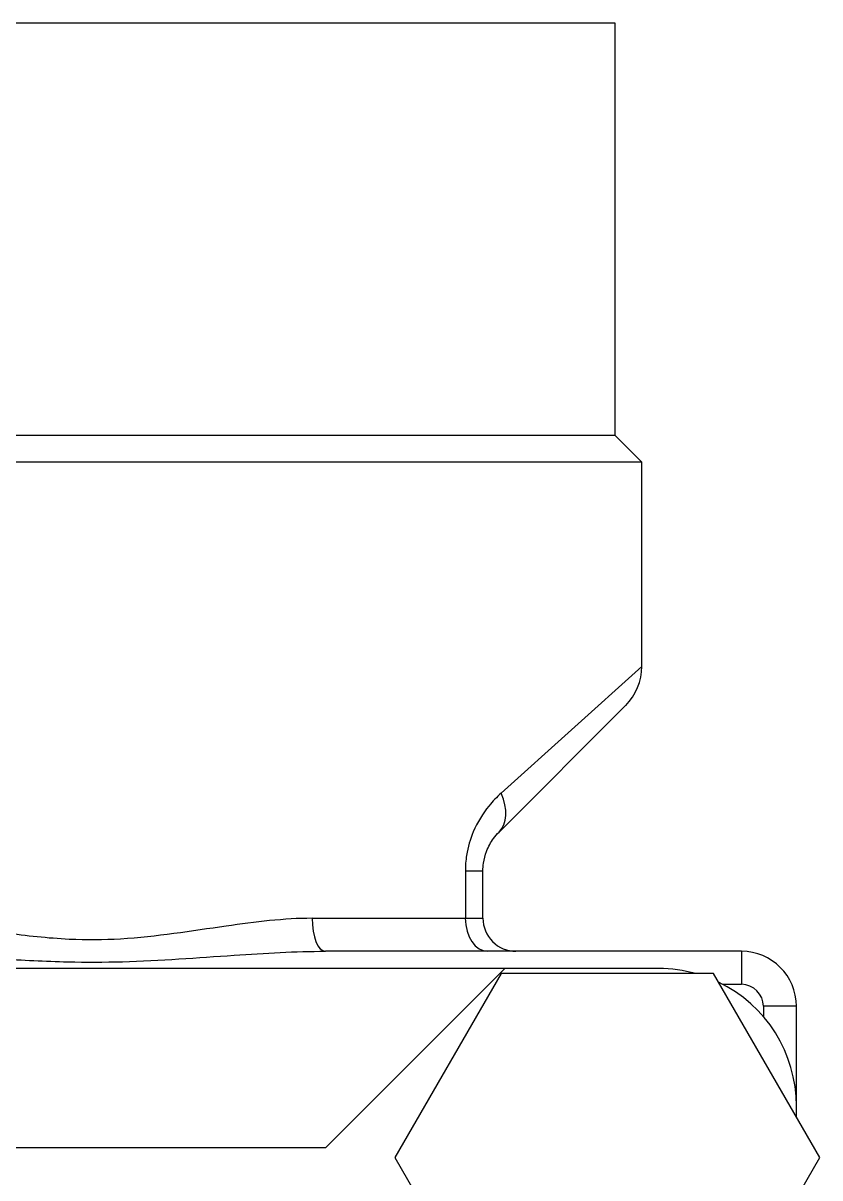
# Model space of a CAD drawing. Header units: inches. Extents: x -883 to 808, y -248 to 1051.
# Drawn here: x -251.182 to -249.733, y 848.989 to 851.088 of the extents above; entities that cross this region are included whole.
import ezdxf

# ---------------------------------------------------------------- set-up
doc = ezdxf.new("R2010")
doc.units = ezdxf.units.IN
doc.header["$MEASUREMENT"] = 0
doc.layers.get('0').update_dxf_attribs({"linetype": 'CONTINUOUS'})
doc.layers.add('EQUIPMENT - COMPRESSORS', color=41, linetype='CONTINUOUS')

# ---------------------------------------------------------------- blocks, each defined once
blk = doc.blocks.new('A$Cb802d3fd')
for p, q in [((104.4578, 40.5974), (104.1232, 40.4042)), ((104.7925, 40.4042), (104.4578, 40.5974)), ((104.1828, 40.5547), (104.1828, 40.4947)), ((104.3641, 40.5547), (104.1828, 40.5547)), ((104.3839, 40.5547), (104.3641, 40.5547)), ((104.1828, 40.4947), (104.2016, 40.4947)), ((104.0828, 40.4547), (104.1428, 40.4547)), ((104.0828, 40.4547), (104.0828, 39.6981)), ((104.1428, 40.4211), (104.1428, 40.4547)), ((104.1232, 40.4042), (104.1232, 40.0178)), ((104.1141, 40.3047), (104.1141, 40.0244)), ((103.1453, 40.225), (103.1938, 40.2735)), ((103.1938, 40.2735), (103.1938, 38.2735)), ((103.5651, 40.2735), (103.1938, 40.2735)), ((103.7953, 40.0178), (103.5651, 40.2735)), ((103.6358, 40.2442), (103.866, 40.014)), ((102.3953, 40.225), (102.3953, 38.322)), ((103.1453, 40.225), (102.3953, 40.225)), ((103.1453, 40.225), (103.1453, 38.322)), ((104.1141, 40.0244), (104.1141, 38.5226)), ((104.1141, 40.0244), (104.4403, 39.6982)), ((104.1232, 40.0178), (104.4578, 39.8246)), ((104.4578, 39.8246), (104.7925, 40.0178)), ((104.0228, 39.9847), (103.9367, 39.9847)), ((103.9367, 39.9527), (103.9367, 39.9847)), ((104.0228, 39.9527), (104.0228, 39.9847)), ((103.9367, 39.9527), (104.0228, 39.9527)), ((104.0228, 39.6741), (104.0228, 39.9527)), ((104.4403, 39.6982), (104.4403, 38.8488))]:
    blk.add_line(p, q)
for centre, radius, start, end in [((104.1828, 40.4547), 0.1, 90, 180), ((104.3641, 40.3047), 0.25, 90, 154.2771), ((104.1828, 40.4547), 0.04, 90, 180), ((104.3641, 40.3047), 0.25, 164.4898, 180), ((103.5651, 40.1735), 0.1, 45, 90), ((104.0228, 40.0447), 0.06, 270, 0)]:
    blk.add_arc(centre, radius, start, end)
for centre, major_axis, ratio, start_param, end_param in [((103.7953, 39.9433), (0.0707, 0.0707), 0.618905, 0, 1.016592), ((104.0228, 39.9934), (0.06, 0), 0.679167, 4.712389, 6.283185), ((104.0228, 39.6981), (0.06, 0), 0.400553, 4.712389, 6.283185)]:
    blk.add_ellipse(centre, major_axis=major_axis, ratio=ratio, start_param=start_param, end_param=end_param)
for points, knots in [([(103.7953, 40.0178), (103.8023, 40.01), (103.8101, 40.0025), (103.8323, 39.9844), (103.8481, 39.9746), (103.879, 39.9615), (103.8934, 39.9573), (103.9177, 39.9534), (103.9272, 39.9527), (103.9367, 39.9527)], [-0.4348178, -0.4348178, -0.4348178, -0.4348178, -0.3390645, -0.3390645, -0.1883692, -0.1883692, -0.0724497, -0.0724497, 0, 0, 0, 0]), ([(103.9367, 39.9847), (103.932, 39.9847), (103.9272, 39.9851), (103.9151, 39.9868), (103.9079, 39.9887), (103.8924, 39.9946), (103.8845, 39.999), (103.8734, 40.0072), (103.8695, 40.0105), (103.866, 40.014)], [0, 0, 0, 0, 0.0724497, 0.0724497, 0.1883692, 0.1883692, 0.3390645, 0.3390645, 0.4348178, 0.4348178, 0.4348178, 0.4348178]), ([(104.0828, 38.8489), (104.0828, 38.8692), (104.0833, 38.8897), (104.0865, 38.9743), (104.0919, 39.0397), (104.0988, 39.1472), (104.101, 39.1885), (104.1027, 39.263), (104.1026, 39.2961), (104.0997, 39.398), (104.0944, 39.4659), (104.0861, 39.5887), (104.0828, 39.6443), (104.0828, 39.6981)], [0, 0, 0, 0, 0.168368, 0.168368, 0.687638, 0.687638, 1.004445, 1.004445, 1.256488, 1.256488, 1.782691, 1.782691, 2.230263, 2.230263, 2.230263, 2.230263]), ([(104.0228, 39.6741), (104.0228, 39.6233), (104.0294, 39.5708), (104.046, 39.455), (104.0566, 39.3909), (104.0623, 39.2948), (104.0625, 39.2636), (104.0592, 39.1933), (104.0548, 39.1544), (104.0409, 39.053), (104.0302, 38.9912), (104.0238, 38.9114), (104.0228, 38.892), (104.0228, 38.8729)], [-2.230263, -2.230263, -2.230263, -2.230263, -1.782691, -1.782691, -1.256488, -1.256488, -1.004445, -1.004445, -0.687638, -0.687638, -0.168368, -0.168368, 0, 0, 0, 0])]:
    blk.add_open_spline(points, degree=3, knots=knots)

msp = doc.modelspace()

# ---------------------------------------------------------------- block references
at = {"layer": 'EQUIPMENT - COMPRESSORS', "rotation": 270}
msp.add_blockref('A$Cb802d3fd', (-290.33007, 953.48357), dxfattribs=at)

doc.saveas('drawing.dxf')
